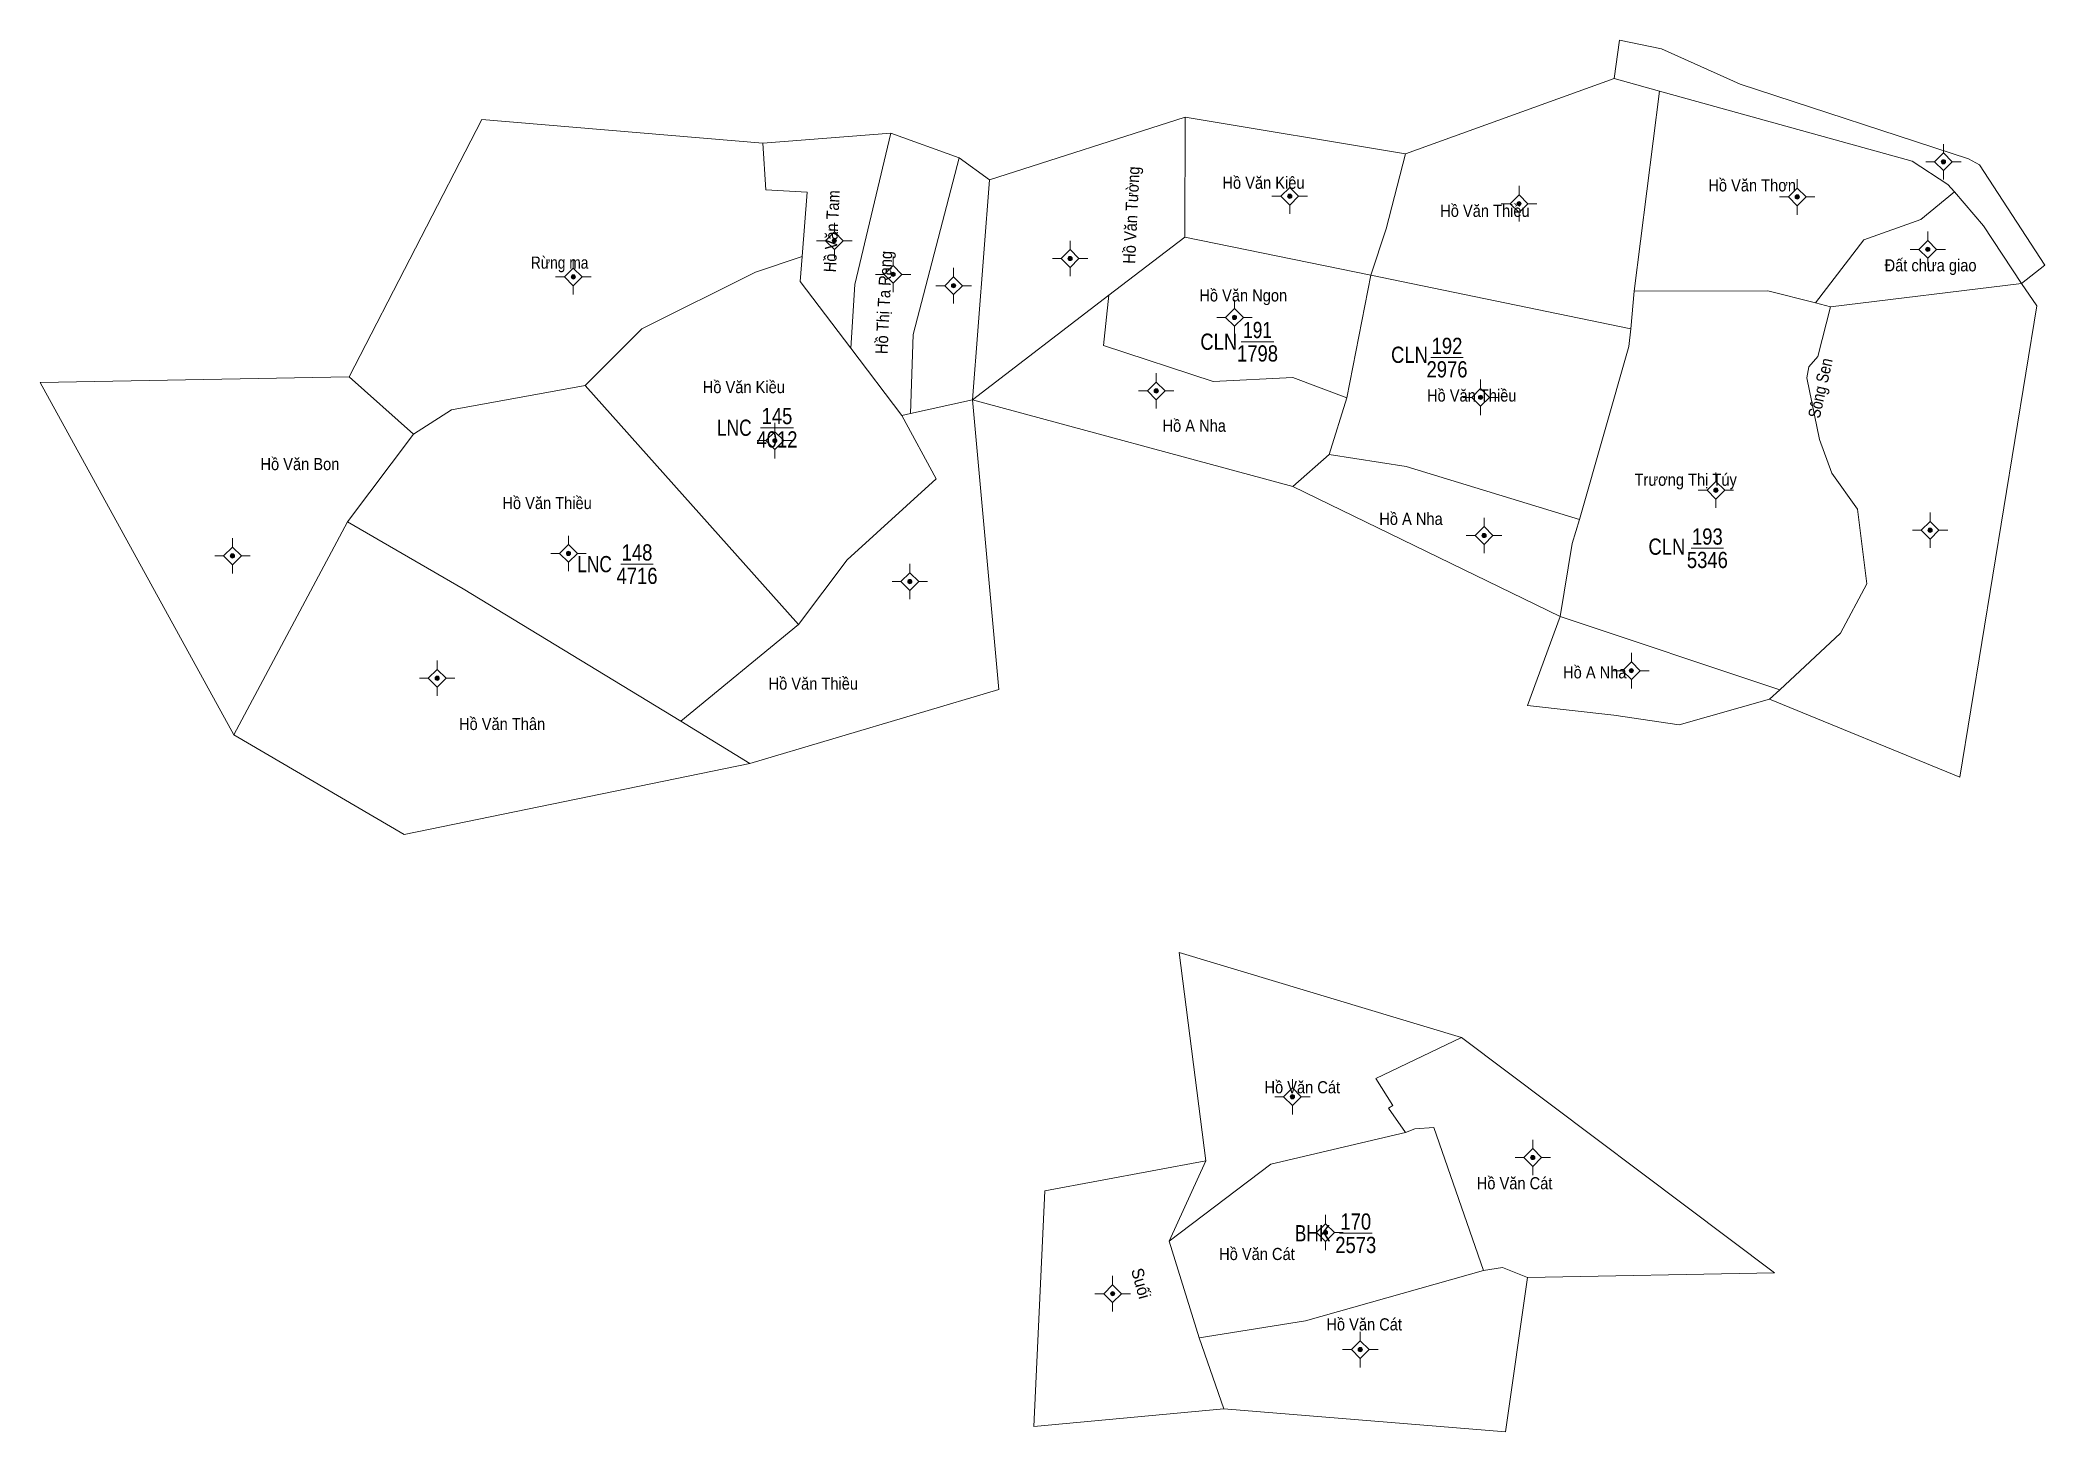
# Model space of a CAD drawing. Header units: metres. Extents: x 535085 to 535580, y 1846971 to 1847314.
import ezdxf
from ezdxf.enums import TextEntityAlignment as Align

# ---------------------------------------------------------------- set-up
doc = ezdxf.new("R2010")
doc.units = ezdxf.units.M
doc.header["$LTSCALE"] = 1.2
for name, color, linetype, lineweight in [('11', 7, 'Continuous', 13), ('6', 7, 'Continuous', 13), ('7', 7, 'Continuous', 13)]:
    doc.layers.add(name, color=color, linetype=linetype, lineweight=lineweight)
for name, color, linetype in [('2', 7, 'Continuous'), ('3', 7, 'Continuous'), ('4', 7, 'Continuous'), ('5', 7, 'Continuous')]:
    doc.layers.add(name, color=color, linetype=linetype)

msp = doc.modelspace()

# ---------------------------------------------------------------- hatches: boundary and pattern name
at = {"layer": '11'}
for points in [[(535555.384, 1847284.02, 1), (535554.334, 1847284.02, 1)], [(535394.044, 1847275.51, 1), (535392.994, 1847275.51, 1)], [(535519.304, 1847275.34, 1), (535518.254, 1847275.34, 1)], [(535450.634, 1847273.68, 1), (535449.584, 1847273.68, 1)], [(535281.644, 1847264.55, 1), (535280.594, 1847264.55, 1)], [(535339.824, 1847260.14, 1), (535338.774, 1847260.14, 1)], [(535551.524, 1847262.41, 1), (535550.474, 1847262.41, 1)], [(535217.214, 1847255.61, 1), (535216.164, 1847255.61, 1)], [(535296.134, 1847256.24, 1), (535295.084, 1847256.24, 1)], [(535311.084, 1847253.44, 1), (535310.034, 1847253.44, 1)], [(535380.404, 1847245.61, 1), (535379.354, 1847245.61, 1)], [(535361.094, 1847227.47, 1), (535360.044, 1847227.47, 1)], [(535441.154, 1847225.88, 1), (535440.104, 1847225.88, 1)], [(535266.954, 1847215.19, 1), (535265.904, 1847215.19, 1)], [(535499.234, 1847202.95, 1), (535498.184, 1847202.95, 1)], [(535442.004, 1847191.77, 1), (535440.954, 1847191.77, 1)], [(535552.094, 1847193.07, 1), (535551.044, 1847193.07, 1)], [(535133.084, 1847186.73, 1), (535132.034, 1847186.73, 1)], [(535216.024, 1847187.35, 1), (535214.974, 1847187.35, 1)], [(535300.274, 1847180.4, 1), (535299.224, 1847180.4, 1)], [(535183.614, 1847156.53, 1), (535182.564, 1847156.53, 1)], [(535478.364, 1847158.41, 1), (535477.314, 1847158.41, 1)], [(535394.714, 1847053.23, 1), (535393.664, 1847053.23, 1)], [(535454.014, 1847038.24, 1), (535452.964, 1847038.24, 1)], [(535402.864, 1847019.71, 1), (535401.814, 1847019.71, 1)], [(535350.334, 1847004.63, 1), (535349.284, 1847004.63, 1)], [(535411.454, 1846990.82, 1), (535410.404, 1846990.82, 1)]]:
    msp.add_hatch(color=256, dxfattribs=at).paths.add_polyline_path(points)

# ---------------------------------------------------------------- linework, layer by layer
for p, q in [((535554.86, 1847288.4), (535554.86, 1847286.21)), ((535393.52, 1847279.88), (535393.52, 1847277.7)), ((535518.78, 1847279.72), (535518.78, 1847277.53)), ((535552.67, 1847284.02), (535550.48, 1847284.02)), ((535554.86, 1847281.83), (535554.86, 1847279.64)), ((535559.24, 1847284.02), (535557.05, 1847284.02)), ((535391.33, 1847275.51), (535389.14, 1847275.51)), ((535397.9, 1847275.51), (535395.71, 1847275.51)), ((535450.11, 1847278.06), (535450.11, 1847275.87)), ((535516.59, 1847275.34), (535514.4, 1847275.34)), ((535523.16, 1847275.34), (535520.97, 1847275.34)), ((535393.52, 1847273.32), (535393.52, 1847271.14)), ((535447.92, 1847273.68), (535445.74, 1847273.68)), ((535450.11, 1847271.49), (535450.11, 1847269.3)), ((535454.48, 1847273.68), (535452.3, 1847273.68)), ((535518.78, 1847273.15), (535518.78, 1847270.96)), ((535281.12, 1847268.92), (535281.12, 1847266.74)), ((535551, 1847266.78), (535551, 1847264.6)), ((535216.69, 1847259.98), (535216.69, 1847257.8)), ((535278.93, 1847264.55), (535276.74, 1847264.55)), ((535281.12, 1847262.36), (535281.12, 1847260.18)), ((535285.5, 1847264.55), (535283.31, 1847264.55)), ((535295.61, 1847260.62), (535295.61, 1847258.43)), ((535337.11, 1847260.14), (535334.93, 1847260.14)), ((535339.3, 1847264.52), (535339.3, 1847262.33)), ((535343.68, 1847260.14), (535341.49, 1847260.14)), ((535548.81, 1847262.41), (535546.62, 1847262.41)), ((535551, 1847260.22), (535551, 1847258.04)), ((535555.38, 1847262.41), (535553.19, 1847262.41)), ((535214.5, 1847255.61), (535212.31, 1847255.61)), ((535221.06, 1847255.61), (535218.88, 1847255.61)), ((535293.42, 1847256.24), (535291.24, 1847256.24)), ((535299.98, 1847256.24), (535297.8, 1847256.24)), ((535310.56, 1847257.82), (535310.56, 1847255.63)), ((535339.3, 1847257.95), (535339.3, 1847255.76)), ((535216.69, 1847253.42), (535216.69, 1847251.24)), ((535295.61, 1847254.05), (535295.61, 1847251.86)), ((535308.37, 1847253.44), (535306.19, 1847253.44)), ((535310.56, 1847251.25), (535310.56, 1847249.06)), ((535314.94, 1847253.44), (535312.75, 1847253.44)), ((535379.88, 1847249.98), (535379.88, 1847247.8)), ((535377.69, 1847245.61), (535375.5, 1847245.61)), ((535384.26, 1847245.61), (535382.07, 1847245.61)), ((535379.88, 1847243.42), (535379.88, 1847241.24)), ((535360.57, 1847231.84), (535360.57, 1847229.66)), ((535440.63, 1847230.26), (535440.63, 1847228.07)), ((535358.38, 1847227.47), (535356.19, 1847227.47)), ((535360.57, 1847225.28), (535360.57, 1847223.1)), ((535364.94, 1847227.47), (535362.76, 1847227.47)), ((535438.44, 1847225.88), (535436.26, 1847225.88)), ((535445, 1847225.88), (535442.82, 1847225.88)), ((535440.63, 1847223.69), (535440.63, 1847221.5)), ((535266.43, 1847219.56), (535266.43, 1847217.38)), ((535264.24, 1847215.19), (535262.06, 1847215.19)), ((535266.43, 1847213), (535266.43, 1847210.82)), ((535270.81, 1847215.19), (535268.62, 1847215.19)), ((535498.71, 1847207.32), (535498.71, 1847205.14)), ((535496.52, 1847202.95), (535494.34, 1847202.95)), ((535498.71, 1847200.76), (535498.71, 1847198.58)), ((535503.08, 1847202.95), (535500.9, 1847202.95)), ((535441.48, 1847196.14), (535441.48, 1847193.96)), ((535551.57, 1847197.44), (535551.57, 1847195.26)), ((535132.56, 1847191.1), (535132.56, 1847188.92)), ((535215.5, 1847191.72), (535215.5, 1847189.54)), ((535439.29, 1847191.77), (535437.1, 1847191.77)), ((535445.86, 1847191.77), (535443.67, 1847191.77)), ((535549.38, 1847193.07), (535547.19, 1847193.07)), ((535551.57, 1847190.88), (535551.57, 1847188.7)), ((535555.94, 1847193.07), (535553.76, 1847193.07)), ((535130.37, 1847186.73), (535128.19, 1847186.73)), ((535136.94, 1847186.73), (535134.75, 1847186.73)), ((535213.31, 1847187.35), (535211.12, 1847187.35)), ((535219.88, 1847187.35), (535217.69, 1847187.35)), ((535441.48, 1847189.58), (535441.48, 1847187.4)), ((535132.56, 1847184.54), (535132.56, 1847182.36)), ((535215.5, 1847185.16), (535215.5, 1847182.98)), ((535299.75, 1847184.78), (535299.75, 1847182.59)), ((535297.56, 1847180.4), (535295.38, 1847180.4)), ((535299.75, 1847178.21), (535299.75, 1847176.02)), ((535304.12, 1847180.4), (535301.94, 1847180.4)), ((535183.09, 1847160.9), (535183.09, 1847158.72)), ((535477.84, 1847162.78), (535477.84, 1847160.6)), ((535180.9, 1847156.53), (535178.72, 1847156.53)), ((535187.46, 1847156.53), (535185.28, 1847156.53)), ((535475.65, 1847158.41), (535473.46, 1847158.41)), ((535477.84, 1847156.22), (535477.84, 1847154.04)), ((535482.22, 1847158.41), (535480.03, 1847158.41)), ((535183.09, 1847154.34), (535183.09, 1847152.16)), ((535394.19, 1847057.6), (535394.19, 1847055.42)), ((535392, 1847053.23), (535389.81, 1847053.23)), ((535398.56, 1847053.23), (535396.38, 1847053.23)), ((535394.19, 1847051.04), (535394.19, 1847048.86)), ((535453.49, 1847042.62), (535453.49, 1847040.43)), ((535451.3, 1847038.24), (535449.12, 1847038.24)), ((535457.86, 1847038.24), (535455.68, 1847038.24)), ((535453.49, 1847036.05), (535453.49, 1847033.86)), ((535402.34, 1847024.08), (535402.34, 1847021.9)), ((535400.15, 1847019.71), (535397.96, 1847019.71)), ((535402.34, 1847017.52), (535402.34, 1847015.34)), ((535406.72, 1847019.71), (535404.53, 1847019.71)), ((535349.81, 1847009), (535349.81, 1847006.82)), ((535347.62, 1847004.63), (535345.44, 1847004.63)), ((535354.19, 1847004.63), (535352, 1847004.63)), ((535349.81, 1847002.44), (535349.81, 1847000.26)), ((535410.93, 1846995.2), (535410.93, 1846993.01)), ((535408.74, 1846990.82), (535406.56, 1846990.82)), ((535410.93, 1846988.63), (535410.93, 1846986.44)), ((535415.31, 1846990.82), (535413.12, 1846990.82))]:
    msp.add_line(p, q, dxfattribs=at)
for points in [[(535554.86, 1847286.21), (535552.67, 1847284.02), (535554.86, 1847281.83), (535557.05, 1847284.02)], [(535393.52, 1847277.7), (535391.33, 1847275.51), (535393.52, 1847273.32), (535395.71, 1847275.51)], [(535450.11, 1847275.87), (535447.92, 1847273.68), (535450.11, 1847271.49), (535452.3, 1847273.68)], [(535518.78, 1847277.53), (535516.59, 1847275.34), (535518.78, 1847273.15), (535520.97, 1847275.34)], [(535281.12, 1847266.74), (535278.93, 1847264.55), (535281.12, 1847262.36), (535283.31, 1847264.55)], [(535339.3, 1847262.33), (535337.11, 1847260.14), (535339.3, 1847257.95), (535341.49, 1847260.14)], [(535551, 1847264.6), (535548.81, 1847262.41), (535551, 1847260.22), (535553.19, 1847262.41)], [(535216.69, 1847257.8), (535214.5, 1847255.61), (535216.69, 1847253.42), (535218.88, 1847255.61)], [(535295.61, 1847258.43), (535293.42, 1847256.24), (535295.61, 1847254.05), (535297.8, 1847256.24)], [(535310.56, 1847255.63), (535308.37, 1847253.44), (535310.56, 1847251.25), (535312.75, 1847253.44)], [(535379.88, 1847247.8), (535377.69, 1847245.61), (535379.88, 1847243.42), (535382.07, 1847245.61)], [(535360.57, 1847229.66), (535358.38, 1847227.47), (535360.57, 1847225.28), (535362.76, 1847227.47)], [(535440.63, 1847228.07), (535438.44, 1847225.88), (535440.63, 1847223.69), (535442.82, 1847225.88)], [(535266.43, 1847217.38), (535264.24, 1847215.19), (535266.43, 1847213), (535268.62, 1847215.19)], [(535498.71, 1847205.14), (535496.52, 1847202.95), (535498.71, 1847200.76), (535500.9, 1847202.95)], [(535441.48, 1847193.96), (535439.29, 1847191.77), (535441.48, 1847189.58), (535443.67, 1847191.77)], [(535551.57, 1847195.26), (535549.38, 1847193.07), (535551.57, 1847190.88), (535553.76, 1847193.07)], [(535132.56, 1847188.92), (535130.37, 1847186.73), (535132.56, 1847184.54), (535134.75, 1847186.73)], [(535215.5, 1847189.54), (535213.31, 1847187.35), (535215.5, 1847185.16), (535217.69, 1847187.35)], [(535299.75, 1847182.59), (535297.56, 1847180.4), (535299.75, 1847178.21), (535301.94, 1847180.4)], [(535183.09, 1847158.72), (535180.9, 1847156.53), (535183.09, 1847154.34), (535185.28, 1847156.53)], [(535477.84, 1847160.6), (535475.65, 1847158.41), (535477.84, 1847156.22), (535480.03, 1847158.41)], [(535394.19, 1847055.42), (535392, 1847053.23), (535394.19, 1847051.04), (535396.38, 1847053.23)], [(535453.49, 1847040.43), (535451.3, 1847038.24), (535453.49, 1847036.05), (535455.68, 1847038.24)], [(535402.34, 1847021.9), (535400.15, 1847019.71), (535402.34, 1847017.52), (535404.53, 1847019.71)], [(535349.81, 1847006.82), (535347.62, 1847004.63), (535349.81, 1847002.44), (535352, 1847004.63)], [(535410.93, 1846993.01), (535408.74, 1846990.82), (535410.93, 1846988.63), (535413.12, 1846990.82)]]:
    msp.add_lwpolyline(points, close=True, dxfattribs=at)
for centre in [(535554.859, 1847284.02), (535393.519, 1847275.51), (535518.779, 1847275.34), (535450.109, 1847273.68), (535281.119, 1847264.55), (535339.299, 1847260.14), (535550.999, 1847262.41), (535216.689, 1847255.61), (535295.609, 1847256.24), (535310.559, 1847253.44), (535379.879, 1847245.61), (535360.569, 1847227.47), (535440.629, 1847225.88), (535266.429, 1847215.19), (535498.709, 1847202.95), (535441.479, 1847191.77), (535551.569, 1847193.07), (535132.559, 1847186.73), (535215.499, 1847187.35), (535299.749, 1847180.4), (535183.089, 1847156.53), (535477.839, 1847158.41), (535394.189, 1847053.23), (535453.489, 1847038.24), (535402.339, 1847019.71), (535349.809, 1847004.63), (535410.929, 1846990.82)]:
    msp.add_circle(centre, 0.525, dxfattribs=at)
at = {"layer": '6'}
for p, q in [((535484.8, 1847301.49), (535473.63, 1847304.55)), ((535478.56, 1847252.06), (535484.8, 1847301.49)), ((535319.41, 1847279.57), (535367.7, 1847295.01)), ((535367.61, 1847265.45), (535367.7, 1847295.01)), ((535413.5, 1847256.01), (535367.61, 1847265.45)), ((535413.5, 1847256.01), (535417.36, 1847267.44)), ((535273.19, 1847260.62), (535272.71, 1847254.5)), ((535413.5, 1847256.01), (535407.59, 1847225.77)), ((535413.5, 1847256.01), (535477.67, 1847242.81)), ((535285.19, 1847238.04), (535286.18, 1847253.73)), ((535299.93, 1847221.89), (535300.57, 1847241.39)), ((535177.25, 1847216.77), (535161.34, 1847230.91)), ((535272.25, 1847169.77), (535219.6, 1847228.77)), ((535407.59, 1847225.77), (535403.25, 1847211.77)), ((535160.99, 1847195.11), (535177.25, 1847216.77)), ((535403.25, 1847211.77), (535394.25, 1847203.87)), ((535189.52, 1847178.65), (535243.2, 1847145.93)), ((535460.25, 1847171.77), (535514.47, 1847153.7)), ((535272.25, 1847169.77), (535243.2, 1847145.93)), ((535514.47, 1847153.7), (535511.96, 1847151.35)), ((535243.2, 1847145.93), (535260.28, 1847135.52)), ((535429.12, 1847045.68), (535441.37, 1847010.32)), ((535363.76, 1847017.59), (535372.83, 1847037.4)), ((535363.76, 1847017.59), (535371.18, 1846993.74)), ((535371.18, 1846993.74), (535377.23, 1846976.21))]:
    msp.add_line(p, q, dxfattribs=at)
for points in [[(535422.09, 1847286.01), (535473.63, 1847304.55), (535474.88, 1847314.06)], [(535474.88, 1847314.06), (535485.27, 1847311.9), (535504.68, 1847303.21), (535561.05, 1847284.74), (535563.76, 1847283.23), (535579.91, 1847258.5)], [(535557.56, 1847276.57), (535555.97, 1847278.42), (535547.18, 1847284.17), (535484.8, 1847301.49)], [(535161.34, 1847230.91), (535194.12, 1847294.45), (535263.48, 1847288.62)], [(535367.7, 1847295.01), (535422.09, 1847286.01), (535417.36, 1847267.44)], [(535263.48, 1847288.62), (535295.03, 1847291.07), (535286.18, 1847253.73)], [(535295.03, 1847291.07), (535311.96, 1847284.99), (535300.57, 1847241.39)], [(535263.48, 1847288.62), (535264.21, 1847277.08), (535274.45, 1847276.53), (535273.19, 1847260.62)], [(535311.96, 1847284.99), (535319.41, 1847279.57), (535315.24, 1847225.28)], [(535557.56, 1847276.57), (535549.25, 1847269.77), (535535.25, 1847264.77), (535523.27, 1847249.2)], [(535557.56, 1847276.57), (535564.75, 1847268.18), (535574.16, 1847253.99)], [(535297.79, 1847221.42), (535299.93, 1847221.89), (535315.24, 1847225.28), (535348.87, 1847251.08), (535367.61, 1847265.45)], [(535219.6, 1847228.77), (535233.63, 1847242.77), (535261.63, 1847256.77), (535273.19, 1847260.62)], [(535526.96, 1847248.26), (535574.16, 1847253.99), (535579.91, 1847258.5)], [(535297.79, 1847221.42), (535285.19, 1847238.04), (535272.71, 1847254.5)], [(535407.59, 1847225.77), (535394.25, 1847230.77), (535374.61, 1847229.77), (535347.59, 1847238.66), (535348.87, 1847251.08)], [(535465.03, 1847195.75), (535477.25, 1847238.42), (535477.67, 1847242.81), (535478.56, 1847252.06)], [(535478.56, 1847252.06), (535511.53, 1847252.2), (535523.27, 1847249.2)], [(535511.96, 1847151.35), (535558.9, 1847132.15), (535577.93, 1847248.48), (535574.16, 1847253.99)], [(535523.27, 1847249.2), (535526.96, 1847248.26), (535523.83, 1847235.98)], [(535523.83, 1847235.98), (535521.62, 1847233.43), (535521.18, 1847230.68)], [(535132.9, 1847142.55), (535085.08, 1847229.53), (535161.34, 1847230.91)], [(535514.47, 1847153.7), (535529.42, 1847167.67), (535535.96, 1847179.82), (535533.64, 1847198.24), (535527.36, 1847207.18), (535524.27, 1847215.46), (535521.18, 1847230.68)], [(535177.25, 1847216.77), (535186.61, 1847222.77), (535219.6, 1847228.77)], [(535315.24, 1847225.28), (535321.69, 1847153.8), (535260.28, 1847135.52)], [(535452.23, 1847149.83), (535460.25, 1847171.77), (535394.25, 1847203.87), (535315.24, 1847225.28)], [(535297.79, 1847221.42), (535306.25, 1847205.77), (535284.25, 1847185.77), (535272.25, 1847169.77)], [(535403.25, 1847211.77), (535422.25, 1847208.77), (535465.03, 1847195.75)], [(535465.03, 1847195.75), (535463.25, 1847189.77), (535460.25, 1847171.77)], [(535189.52, 1847178.65), (535160.99, 1847195.11), (535132.9, 1847142.55)], [(535511.96, 1847151.35), (535489.6, 1847145.06), (535473.54, 1847147.39), (535452.23, 1847149.83)], [(535260.28, 1847135.52), (535174.9, 1847117.95), (535132.9, 1847142.55)], [(535372.83, 1847037.4), (535366.22, 1847088.87), (535435.89, 1847067.89)], [(535435.89, 1847067.89), (535414.73, 1847057.74), (535418.98, 1847051.05), (535417.9, 1847050.39), (535422.06, 1847044.4)], [(535435.89, 1847067.89), (535513.18, 1847009.74), (535452.19, 1847008.59)], [(535422.06, 1847044.4), (535388.88, 1847036.58), (535363.76, 1847017.59)], [(535422.06, 1847044.4), (535424.4, 1847045.29), (535429.12, 1847045.68)], [(535377.23, 1846976.21), (535330.32, 1846971.86), (535333.03, 1847030.03), (535372.83, 1847037.4)], [(535441.37, 1847010.32), (535397.44, 1846997.93), (535371.18, 1846993.74)], [(535452.19, 1847008.59), (535446.81, 1846970.51), (535377.23, 1846976.21)], [(535441.37, 1847010.32), (535446.07, 1847011.13), (535452.19, 1847008.59)]]:
    msp.add_lwpolyline(points, dxfattribs=at)
at = {"layer": '7'}
for p, q in [((535381.55, 1847239.61), (535389.58, 1847239.61)), ((535428.32, 1847235.69), (535436.35, 1847235.69)), ((535262.91, 1847218.38), (535271, 1847218.38)), ((535492.58, 1847188.63), (535500.61, 1847188.63)), ((535228.4, 1847184.71), (535236.43, 1847184.71)), ((535405.77, 1847019.55), (535413.86, 1847019.55))]:
    msp.add_line(p, q, dxfattribs=at)

# ---------------------------------------------------------------- texts
at = {"layer": '2'}
for s, rotation, width, p in [('Hồ Văn Tường', 87.274, 0.9, (535355.919, 1847270.789)), ('Hồ Văn Tam', 87.274, 0.9, (535281.977, 1847266.814)), ('Hồ Thị Ta Rang', 87.274, 0.9, (535294.837, 1847249.229)), ('Sông Sen', 77.471, 0.85, (535525.952, 1847227.845)), ('Suối', 285.593, 0.95, (535355.353, 1847006.768))]:
    msp.add_text(s, height=3, rotation=rotation, dxfattribs=dict(at, width=width)).set_placement(p, align=Align.CENTER)
for s, width, p in [('Hồ Văn Kiêu', 0.9, (535387.04, 1847277.35)), ('Hồ Văn Thơn', 0.9, (535507.65, 1847276.71)), ('Hồ Văn Thiều', 0.9, (535441.695, 1847270.42)), ('Rừng ma', 0.85, (535213.315, 1847257.64)), ('Đất chưa giao', 0.9, (535551.69, 1847256.97)), ('Hồ Văn Ngon', 0.9, (535382.04, 1847249.54)), ('Hồ Văn Kiều', 0.9, (535258.78, 1847226.91)), ('Hồ Văn Thiều', 0.9, (535438.435, 1847224.84)), ('Hồ A Nha', 0.9, (535369.945, 1847217.38)), ('Hồ Văn Bon', 0.9, (535149.21, 1847207.91)), ('Trương Thị Túy', 0.9, (535491.245, 1847204.05)), ('Hồ Văn Thiều', 0.9, (535210.215, 1847198.3)), ('Hồ A Nha', 0.9, (535423.445, 1847194.39)), ('Hồ Văn Thiều', 0.9, (535275.925, 1847153.72)), ('Hồ A Nha', 0.9, (535468.815, 1847156.51)), ('Hồ Văn Thân', 0.9, (535199.11, 1847143.76)), ('Hồ Văn Cát', 0.9, (535396.615, 1847054.09)), ('Hồ Văn Cát', 0.9, (535449.015, 1847030.39)), ('Hồ Văn Cát', 0.9, (535385.425, 1847012.93)), ('Hồ Văn Cát', 0.9, (535411.885, 1846995.56))]:
    msp.add_text(s, height=3, dxfattribs=dict(at, width=width)).set_placement(p, align=Align.CENTER)
at = {"layer": '3'}
for s, width, p in [('CLN', 0.85, (535380.55, 1847237.61)), ('CLN', 0.85, (535427.62, 1847234.39)), ('LNC ', 0.8, (535261.9, 1847216.38)), ('CLN', 0.85, (535491.15, 1847187.02)), ('LNC ', 0.8, (535227.4, 1847182.71)), ('BHK ', 0.8, (535404.76, 1847017.55))]:
    msp.add_text(s, height=4, dxfattribs=dict(at, width=width)).set_placement(p, align=Align.RIGHT)
at = {"layer": '4'}
for s, width, p in [('191', 0.8, (535385.57, 1847240.5)), ('192', 0.85, (535432.335, 1847236.58)), ('145', 0.85, (535266.955, 1847219.27)), ('193', 0.85, (535496.595, 1847189.52)), ('148', 0.85, (535232.415, 1847185.6)), ('170', 0.85, (535409.815, 1847020.44))]:
    msp.add_text(s, height=4, dxfattribs=dict(at, width=width)).set_placement(p, align=Align.CENTER)
at = {"layer": '5', "width": 0.85}
for s, p in [('1798', (535385.565, 1847234.72)), ('2976', (535432.34, 1847230.8)), ('4012', (535266.955, 1847213.49)), ('5346', (535496.6, 1847183.74)), ('4716', (535232.42, 1847179.82)), ('2573', (535409.815, 1847014.66))]:
    msp.add_text(s, height=4, dxfattribs=at).set_placement(p, align=Align.CENTER)

doc.saveas('drawing.dxf')
